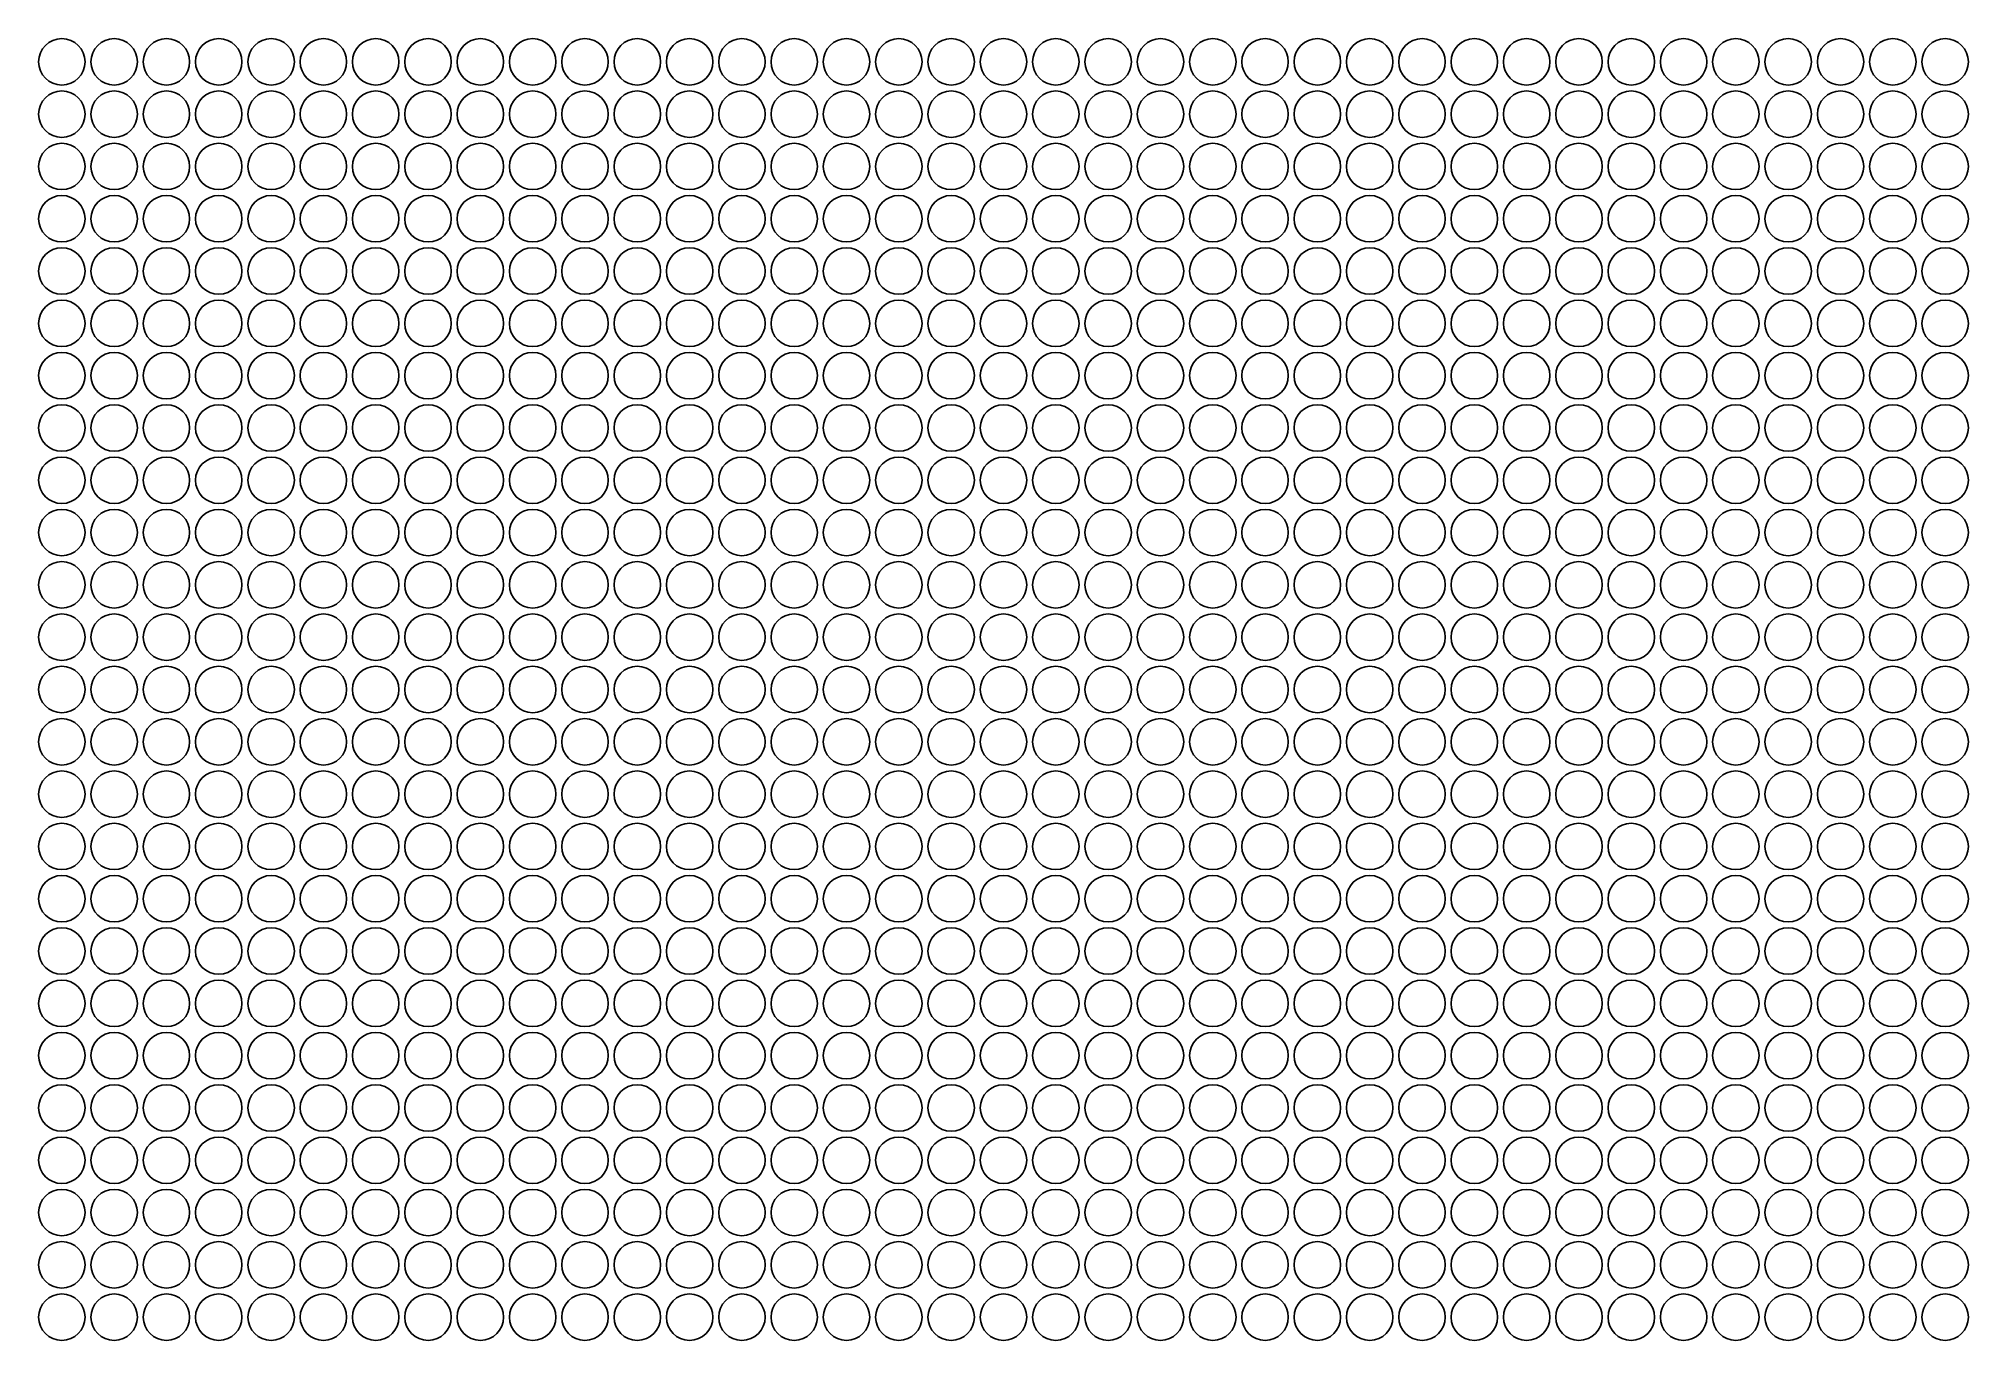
# Model space of a CAD drawing. Header units: millimetres. Extents: x 21 to 436, y -293 to -12.
import ezdxf

# ---------------------------------------------------------------- set-up
doc = ezdxf.new("R2010")
doc.units = ezdxf.units.MM

msp = doc.modelspace()

# ---------------------------------------------------------------- linework, layer by layer
for centre in [(25.91, -17.28), (37.17, -17.28), (48.43, -17.28), (59.69, -17.28), (70.96, -17.28), (82.22, -17.28), (93.48, -17.28), (104.74, -17.28), (116, -17.28), (127.26, -17.28), (138.52, -17.28), (149.78, -17.28), (161.04, -17.28), (172.3, -17.28), (183.56, -17.28), (194.82, -17.28), (206.08, -17.28), (217.34, -17.28), (228.6, -17.28), (239.87, -17.28), (251.13, -17.28), (262.39, -17.28), (273.65, -17.28), (284.91, -17.28), (296.17, -17.28), (307.43, -17.28), (318.69, -17.28), (329.95, -17.28), (341.21, -17.28), (352.47, -17.28), (363.73, -17.28), (374.99, -17.28), (386.25, -17.28), (397.51, -17.28), (408.78, -17.28), (420.04, -17.28), (431.3, -17.28), (25.91, -28.54), (37.17, -28.54), (48.43, -28.54), (59.69, -28.54), (70.96, -28.54), (82.22, -28.54), (93.48, -28.54), (104.74, -28.54), (116, -28.54), (127.26, -28.54), (138.52, -28.54), (149.78, -28.54), (161.04, -28.54), (172.3, -28.54), (183.56, -28.54), (194.82, -28.54), (206.08, -28.54), (217.34, -28.54), (228.6, -28.54), (239.87, -28.54), (251.13, -28.54), (262.39, -28.54), (273.65, -28.54), (284.91, -28.54), (296.17, -28.54), (307.43, -28.54), (318.69, -28.54), (329.95, -28.54), (341.21, -28.54), (352.47, -28.54), (363.73, -28.54), (374.99, -28.54), (386.25, -28.54), (397.51, -28.54), (408.78, -28.54), (420.04, -28.54), (431.3, -28.54), (25.91, -39.8), (37.17, -39.8), (48.43, -39.8), (59.69, -39.8), (70.96, -39.8), (82.22, -39.8), (93.48, -39.8), (104.74, -39.8), (116, -39.8), (127.26, -39.8), (138.52, -39.8), (149.78, -39.8), (161.04, -39.8), (172.3, -39.8), (183.56, -39.8), (194.82, -39.8), (206.08, -39.8), (217.34, -39.8), (228.6, -39.8), (239.87, -39.8), (251.13, -39.8), (262.39, -39.8), (273.65, -39.8), (284.91, -39.8), (296.17, -39.8), (307.43, -39.8), (318.69, -39.8), (329.95, -39.8), (341.21, -39.8), (352.47, -39.8), (363.73, -39.8), (374.99, -39.8), (386.25, -39.8), (397.51, -39.8), (408.78, -39.8), (420.04, -39.8), (431.3, -39.8), (25.91, -51.06), (37.17, -51.06), (48.43, -51.06), (59.69, -51.06), (70.96, -51.06), (82.22, -51.06), (93.48, -51.06), (104.74, -51.06), (116, -51.06), (127.26, -51.06), (138.52, -51.06), (149.78, -51.06), (161.04, -51.06), (172.3, -51.06), (183.56, -51.06), (194.82, -51.06), (206.08, -51.06), (217.34, -51.06), (228.6, -51.06), (239.87, -51.06), (251.13, -51.06), (262.39, -51.06), (273.65, -51.06), (284.91, -51.06), (296.17, -51.06), (307.43, -51.06), (318.69, -51.06), (329.95, -51.06), (341.21, -51.06), (352.47, -51.06), (363.73, -51.06), (374.99, -51.06), (386.25, -51.06), (397.51, -51.06), (408.78, -51.06), (420.04, -51.06), (431.3, -51.06), (25.91, -62.32), (37.17, -62.32), (48.43, -62.32), (59.69, -62.32), (70.96, -62.32), (82.22, -62.32), (93.48, -62.32), (104.74, -62.32), (116, -62.32), (127.26, -62.32), (138.52, -62.32), (149.78, -62.32), (161.04, -62.32), (172.3, -62.32), (183.56, -62.32), (194.82, -62.32), (206.08, -62.32), (217.34, -62.32), (228.6, -62.32), (239.87, -62.32), (251.13, -62.32), (262.39, -62.32), (273.65, -62.32), (284.91, -62.32), (296.17, -62.32), (307.43, -62.32), (318.69, -62.32), (329.95, -62.32), (341.21, -62.32), (352.47, -62.32), (363.73, -62.32), (374.99, -62.32), (386.25, -62.32), (397.51, -62.32), (408.78, -62.32), (420.04, -62.32), (431.3, -62.32), (25.91, -73.58), (37.17, -73.58), (48.43, -73.58), (59.69, -73.58), (70.96, -73.58), (82.22, -73.58), (93.48, -73.58), (104.74, -73.58), (116, -73.58), (127.26, -73.58), (138.52, -73.58), (149.78, -73.58), (161.04, -73.58), (172.3, -73.58), (183.56, -73.58), (194.82, -73.58), (206.08, -73.58), (217.34, -73.58), (228.6, -73.58), (239.87, -73.58), (251.13, -73.58), (262.39, -73.58), (273.65, -73.58), (284.91, -73.58), (296.17, -73.58), (307.43, -73.58), (318.69, -73.58), (329.95, -73.58), (341.21, -73.58), (352.47, -73.58), (363.73, -73.58), (374.99, -73.58), (386.25, -73.58), (397.51, -73.58), (408.78, -73.58), (420.04, -73.58), (431.3, -73.58), (25.91, -84.84), (37.17, -84.84), (48.43, -84.84), (59.69, -84.84), (70.96, -84.84), (82.22, -84.84), (93.48, -84.84), (104.74, -84.84), (116, -84.84), (127.26, -84.84), (138.52, -84.84), (149.78, -84.84), (161.04, -84.84), (172.3, -84.84), (183.56, -84.84), (194.82, -84.84), (206.08, -84.84), (217.34, -84.84), (228.6, -84.84), (239.87, -84.84), (251.13, -84.84), (262.39, -84.84), (273.65, -84.84), (284.91, -84.84), (296.17, -84.84), (307.43, -84.84), (318.69, -84.84), (329.95, -84.84), (341.21, -84.84), (352.47, -84.84), (363.73, -84.84), (374.99, -84.84), (386.25, -84.84), (397.51, -84.84), (408.78, -84.84), (420.04, -84.84), (431.3, -84.84), (25.91, -96.1), (37.17, -96.1), (48.43, -96.1), (59.69, -96.1), (70.96, -96.1), (82.22, -96.1), (93.48, -96.1), (104.74, -96.1), (116, -96.1), (127.26, -96.1), (138.52, -96.1), (149.78, -96.1), (161.04, -96.1), (172.3, -96.1), (183.56, -96.1), (194.82, -96.1), (206.08, -96.1), (217.34, -96.1), (228.6, -96.1), (239.87, -96.1), (251.13, -96.1), (262.39, -96.1), (273.65, -96.1), (284.91, -96.1), (296.17, -96.1), (307.43, -96.1), (318.69, -96.1), (329.95, -96.1), (341.21, -96.1), (352.47, -96.1), (363.73, -96.1), (374.99, -96.1), (386.25, -96.1), (397.51, -96.1), (408.78, -96.1), (420.04, -96.1), (431.3, -96.1), (25.91, -107.36), (37.17, -107.36), (48.43, -107.36), (59.69, -107.36), (70.96, -107.36), (82.22, -107.36), (93.48, -107.36), (104.74, -107.36), (116, -107.36), (127.26, -107.36), (138.52, -107.36), (149.78, -107.36), (161.04, -107.36), (172.3, -107.36), (183.56, -107.36), (194.82, -107.36), (206.08, -107.36), (217.34, -107.36), (228.6, -107.36), (239.87, -107.36), (251.13, -107.36), (262.39, -107.36), (273.65, -107.36), (284.91, -107.36), (296.17, -107.36), (307.43, -107.36), (318.69, -107.36), (329.95, -107.36), (341.21, -107.36), (352.47, -107.36), (363.73, -107.36), (374.99, -107.36), (386.25, -107.36), (397.51, -107.36), (408.78, -107.36), (420.04, -107.36), (431.3, -107.36), (25.91, -118.62), (37.17, -118.62), (48.43, -118.62), (59.69, -118.62), (70.96, -118.62), (82.22, -118.62), (93.48, -118.62), (104.74, -118.62), (116, -118.62), (127.26, -118.62), (138.52, -118.62), (149.78, -118.62), (161.04, -118.62), (172.3, -118.62), (183.56, -118.62), (194.82, -118.62), (206.08, -118.62), (217.34, -118.62), (228.6, -118.62), (239.87, -118.62), (251.13, -118.62), (262.39, -118.62), (273.65, -118.62), (284.91, -118.62), (296.17, -118.62), (307.43, -118.62), (318.69, -118.62), (329.95, -118.62), (341.21, -118.62), (352.47, -118.62), (363.73, -118.62), (374.99, -118.62), (386.25, -118.62), (397.51, -118.62), (408.78, -118.62), (420.04, -118.62), (431.3, -118.62), (25.91, -129.88), (37.17, -129.88), (48.43, -129.88), (59.69, -129.88), (70.96, -129.88), (82.22, -129.88), (93.48, -129.88), (104.74, -129.88), (116, -129.88), (127.26, -129.88), (138.52, -129.88), (149.78, -129.88), (161.04, -129.88), (172.3, -129.88), (183.56, -129.88), (194.82, -129.88), (206.08, -129.88), (217.34, -129.88), (228.6, -129.88), (239.87, -129.88), (251.13, -129.88), (262.39, -129.88), (273.65, -129.88), (284.91, -129.88), (296.17, -129.88), (307.43, -129.88), (318.69, -129.88), (329.95, -129.88), (341.21, -129.88), (352.47, -129.88), (363.73, -129.88), (374.99, -129.88), (386.25, -129.88), (397.51, -129.88), (408.78, -129.88), (420.04, -129.88), (431.3, -129.88), (25.91, -141.14), (37.17, -141.14), (48.43, -141.14), (59.69, -141.14), (70.96, -141.14), (82.22, -141.14), (93.48, -141.14), (104.74, -141.14), (116, -141.14), (127.26, -141.14), (138.52, -141.14), (149.78, -141.14), (161.04, -141.14), (172.3, -141.14), (183.56, -141.14), (194.82, -141.14), (206.08, -141.14), (217.34, -141.14), (228.6, -141.14), (239.87, -141.14), (251.13, -141.14), (262.39, -141.14), (273.65, -141.14), (284.91, -141.14), (296.17, -141.14), (307.43, -141.14), (318.69, -141.14), (329.95, -141.14), (341.21, -141.14), (352.47, -141.14), (363.73, -141.14), (374.99, -141.14), (386.25, -141.14), (397.51, -141.14), (408.78, -141.14), (420.04, -141.14), (431.3, -141.14), (25.91, -152.4), (37.17, -152.4), (48.43, -152.4), (59.69, -152.4), (70.96, -152.4), (82.22, -152.4), (93.48, -152.4), (104.74, -152.4), (116, -152.4), (127.26, -152.4), (138.52, -152.4), (149.78, -152.4), (161.04, -152.4), (172.3, -152.4), (183.56, -152.4), (194.82, -152.4), (206.08, -152.4), (217.34, -152.4), (228.6, -152.4), (239.87, -152.4), (251.13, -152.4), (262.39, -152.4), (273.65, -152.4), (284.91, -152.4), (296.17, -152.4), (307.43, -152.4), (318.69, -152.4), (329.95, -152.4), (341.21, -152.4), (352.47, -152.4), (363.73, -152.4), (374.99, -152.4), (386.25, -152.4), (397.51, -152.4), (408.78, -152.4), (420.04, -152.4), (431.3, -152.4), (25.91, -163.67), (37.17, -163.67), (48.43, -163.67), (59.69, -163.67), (70.96, -163.67), (82.22, -163.67), (93.48, -163.67), (104.74, -163.67), (116, -163.67), (127.26, -163.67), (138.52, -163.67), (149.78, -163.67), (161.04, -163.67), (172.3, -163.67), (183.56, -163.67), (194.82, -163.67), (206.08, -163.67), (217.34, -163.67), (228.6, -163.67), (239.87, -163.67), (251.13, -163.67), (262.39, -163.67), (273.65, -163.67), (284.91, -163.67), (296.17, -163.67), (307.43, -163.67), (318.69, -163.67), (329.95, -163.67), (341.21, -163.67), (352.47, -163.67), (363.73, -163.67), (374.99, -163.67), (386.25, -163.67), (397.51, -163.67), (408.78, -163.67), (420.04, -163.67), (431.3, -163.67), (25.91, -174.93), (37.17, -174.93), (48.43, -174.93), (59.69, -174.93), (70.96, -174.93), (82.22, -174.93), (93.48, -174.93), (104.74, -174.93), (116, -174.93), (127.26, -174.93), (138.52, -174.93), (149.78, -174.93), (161.04, -174.93), (172.3, -174.93), (183.56, -174.93), (194.82, -174.93), (206.08, -174.93), (217.34, -174.93), (228.6, -174.93), (239.87, -174.93), (251.13, -174.93), (262.39, -174.93), (273.65, -174.93), (284.91, -174.93), (296.17, -174.93), (307.43, -174.93), (318.69, -174.93), (329.95, -174.93), (341.21, -174.93), (352.47, -174.93), (363.73, -174.93), (374.99, -174.93), (386.25, -174.93), (397.51, -174.93), (408.78, -174.93), (420.04, -174.93), (431.3, -174.93), (25.91, -186.19), (37.17, -186.19), (48.43, -186.19), (59.69, -186.19), (70.96, -186.19), (82.22, -186.19), (93.48, -186.19), (104.74, -186.19), (116, -186.19), (127.26, -186.19), (138.52, -186.19), (149.78, -186.19), (161.04, -186.19), (172.3, -186.19), (183.56, -186.19), (194.82, -186.19), (206.08, -186.19), (217.34, -186.19), (228.6, -186.19), (239.87, -186.19), (251.13, -186.19), (262.39, -186.19), (273.65, -186.19), (284.91, -186.19), (296.17, -186.19), (307.43, -186.19), (318.69, -186.19), (329.95, -186.19), (341.21, -186.19), (352.47, -186.19), (363.73, -186.19), (374.99, -186.19), (386.25, -186.19), (397.51, -186.19), (408.78, -186.19), (420.04, -186.19), (431.3, -186.19), (25.91, -197.45), (37.17, -197.45), (48.43, -197.45), (59.69, -197.45), (70.96, -197.45), (82.22, -197.45), (93.48, -197.45), (104.74, -197.45), (116, -197.45), (127.26, -197.45), (138.52, -197.45), (149.78, -197.45), (161.04, -197.45), (172.3, -197.45), (183.56, -197.45), (194.82, -197.45), (206.08, -197.45), (217.34, -197.45), (228.6, -197.45), (239.87, -197.45), (251.13, -197.45), (262.39, -197.45), (273.65, -197.45), (284.91, -197.45), (296.17, -197.45), (307.43, -197.45), (318.69, -197.45), (329.95, -197.45), (341.21, -197.45), (352.47, -197.45), (363.73, -197.45), (374.99, -197.45), (386.25, -197.45), (397.51, -197.45), (408.78, -197.45), (420.04, -197.45), (431.3, -197.45), (25.91, -208.71), (37.17, -208.71), (48.43, -208.71), (59.69, -208.71), (70.96, -208.71), (82.22, -208.71), (93.48, -208.71), (104.74, -208.71), (116, -208.71), (127.26, -208.71), (138.52, -208.71), (149.78, -208.71), (161.04, -208.71), (172.3, -208.71), (183.56, -208.71), (194.82, -208.71), (206.08, -208.71), (217.34, -208.71), (228.6, -208.71), (239.87, -208.71), (251.13, -208.71), (262.39, -208.71), (273.65, -208.71), (284.91, -208.71), (296.17, -208.71), (307.43, -208.71), (318.69, -208.71), (329.95, -208.71), (341.21, -208.71), (352.47, -208.71), (363.73, -208.71), (374.99, -208.71), (386.25, -208.71), (397.51, -208.71), (408.78, -208.71), (420.04, -208.71), (431.3, -208.71), (25.91, -219.97), (37.17, -219.97), (48.43, -219.97), (59.69, -219.97), (70.96, -219.97), (82.22, -219.97), (93.48, -219.97), (104.74, -219.97), (116, -219.97), (127.26, -219.97), (138.52, -219.97), (149.78, -219.97), (161.04, -219.97), (172.3, -219.97), (183.56, -219.97), (194.82, -219.97), (206.08, -219.97), (217.34, -219.97), (228.6, -219.97), (239.87, -219.97), (251.13, -219.97), (262.39, -219.97), (273.65, -219.97), (284.91, -219.97), (296.17, -219.97), (307.43, -219.97), (318.69, -219.97), (329.95, -219.97), (341.21, -219.97), (352.47, -219.97), (363.73, -219.97), (374.99, -219.97), (386.25, -219.97), (397.51, -219.97), (408.78, -219.97), (420.04, -219.97), (431.3, -219.97), (25.91, -231.23), (37.17, -231.23), (48.43, -231.23), (59.69, -231.23), (70.96, -231.23), (82.22, -231.23), (93.48, -231.23), (104.74, -231.23), (116, -231.23), (127.26, -231.23), (138.52, -231.23), (149.78, -231.23), (161.04, -231.23), (172.3, -231.23), (183.56, -231.23), (194.82, -231.23), (206.08, -231.23), (217.34, -231.23), (228.6, -231.23), (239.87, -231.23), (251.13, -231.23), (262.39, -231.23), (273.65, -231.23), (284.91, -231.23), (296.17, -231.23), (307.43, -231.23), (318.69, -231.23), (329.95, -231.23), (341.21, -231.23), (352.47, -231.23), (363.73, -231.23), (374.99, -231.23), (386.25, -231.23), (397.51, -231.23), (408.78, -231.23), (420.04, -231.23), (431.3, -231.23), (25.91, -242.49), (37.17, -242.49), (48.43, -242.49), (59.69, -242.49), (70.96, -242.49), (82.22, -242.49), (93.48, -242.49), (104.74, -242.49), (116, -242.49), (127.26, -242.49), (138.52, -242.49), (149.78, -242.49), (161.04, -242.49), (172.3, -242.49), (183.56, -242.49), (194.82, -242.49), (206.08, -242.49), (217.34, -242.49), (228.6, -242.49), (239.87, -242.49), (251.13, -242.49), (262.39, -242.49), (273.65, -242.49), (284.91, -242.49), (296.17, -242.49), (307.43, -242.49), (318.69, -242.49), (329.95, -242.49), (341.21, -242.49), (352.47, -242.49), (363.73, -242.49), (374.99, -242.49), (386.25, -242.49), (397.51, -242.49), (408.78, -242.49), (420.04, -242.49), (431.3, -242.49), (25.91, -253.75), (37.17, -253.75), (48.43, -253.75), (59.69, -253.75), (70.96, -253.75), (82.22, -253.75), (93.48, -253.75), (104.74, -253.75), (116, -253.75), (127.26, -253.75), (138.52, -253.75), (149.78, -253.75), (161.04, -253.75), (172.3, -253.75), (183.56, -253.75), (194.82, -253.75), (206.08, -253.75), (217.34, -253.75), (228.6, -253.75), (239.87, -253.75), (251.13, -253.75), (262.39, -253.75), (273.65, -253.75), (284.91, -253.75), (296.17, -253.75), (307.43, -253.75), (318.69, -253.75), (329.95, -253.75), (341.21, -253.75), (352.47, -253.75), (363.73, -253.75), (374.99, -253.75), (386.25, -253.75), (397.51, -253.75), (408.78, -253.75), (420.04, -253.75), (431.3, -253.75), (25.91, -265.01), (37.17, -265.01), (48.43, -265.01), (59.69, -265.01), (70.96, -265.01), (82.22, -265.01), (93.48, -265.01), (104.74, -265.01), (116, -265.01), (127.26, -265.01), (138.52, -265.01), (149.78, -265.01), (161.04, -265.01), (172.3, -265.01), (183.56, -265.01), (194.82, -265.01), (206.08, -265.01), (217.34, -265.01), (228.6, -265.01), (239.87, -265.01), (251.13, -265.01), (262.39, -265.01), (273.65, -265.01), (284.91, -265.01), (296.17, -265.01), (307.43, -265.01), (318.69, -265.01), (329.95, -265.01), (341.21, -265.01), (352.47, -265.01), (363.73, -265.01), (374.99, -265.01), (386.25, -265.01), (397.51, -265.01), (408.78, -265.01), (420.04, -265.01), (431.3, -265.01), (25.91, -276.27), (37.17, -276.27), (48.43, -276.27), (59.69, -276.27), (70.96, -276.27), (82.22, -276.27), (93.48, -276.27), (104.74, -276.27), (116, -276.27), (127.26, -276.27), (138.52, -276.27), (149.78, -276.27), (161.04, -276.27), (172.3, -276.27), (183.56, -276.27), (194.82, -276.27), (206.08, -276.27), (217.34, -276.27), (228.6, -276.27), (239.87, -276.27), (251.13, -276.27), (262.39, -276.27), (273.65, -276.27), (284.91, -276.27), (296.17, -276.27), (307.43, -276.27), (318.69, -276.27), (329.95, -276.27), (341.21, -276.27), (352.47, -276.27), (363.73, -276.27), (374.99, -276.27), (386.25, -276.27), (397.51, -276.27), (408.78, -276.27), (420.04, -276.27), (431.3, -276.27), (25.91, -287.53), (37.17, -287.53), (48.43, -287.53), (59.69, -287.53), (70.96, -287.53), (82.22, -287.53), (93.48, -287.53), (104.74, -287.53), (116, -287.53), (127.26, -287.53), (138.52, -287.53), (149.78, -287.53), (161.04, -287.53), (172.3, -287.53), (183.56, -287.53), (194.82, -287.53), (206.08, -287.53), (217.34, -287.53), (228.6, -287.53), (239.87, -287.53), (251.13, -287.53), (262.39, -287.53), (273.65, -287.53), (284.91, -287.53), (296.17, -287.53), (307.43, -287.53), (318.69, -287.53), (329.95, -287.53), (341.21, -287.53), (352.47, -287.53), (363.73, -287.53), (374.99, -287.53), (386.25, -287.53), (397.51, -287.53), (408.78, -287.53), (420.04, -287.53), (431.3, -287.53)]:
    msp.add_circle(centre, 5)

doc.saveas('drawing.dxf')
